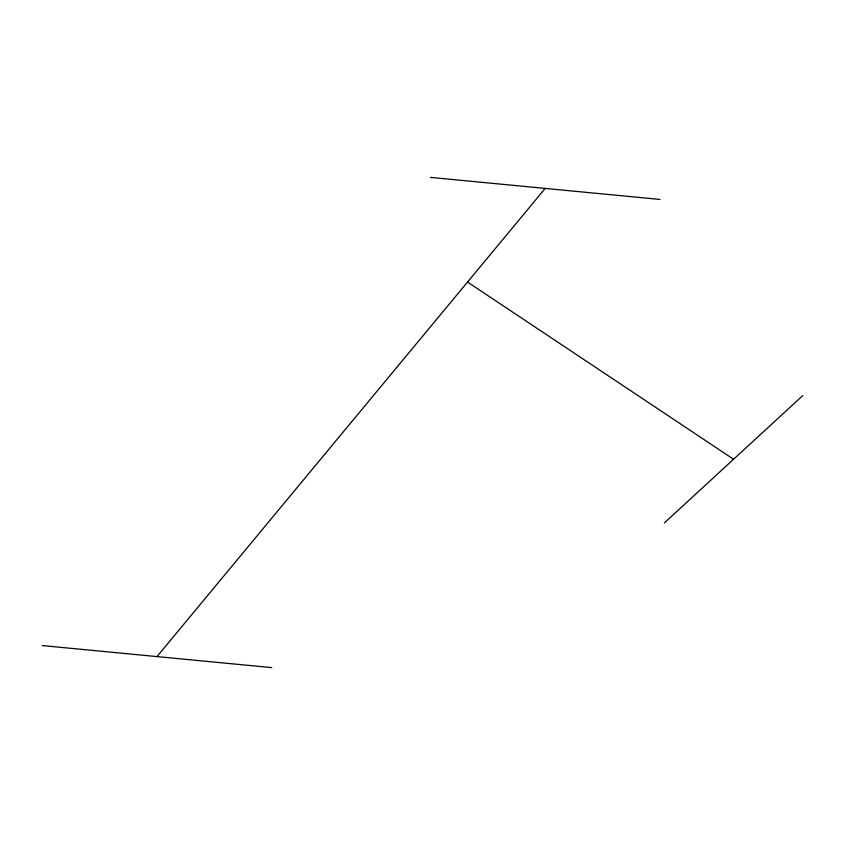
<?xml version="1.0" encoding="UTF-8"?>
<svg xmlns="http://www.w3.org/2000/svg" width="845" height="845" viewBox="0 0 845 845"><rect width="100%" height="100%" fill="white"/><g stroke="black" fill="none" stroke-linecap="round" stroke-linejoin="round"><path stroke-width="1.27" d="M156.99 656.586L545.173 188.414M664.381 522.907L802.75 395.608M430.432 177.387L659.913 199.431M42.25 645.569L271.741 667.613M467.538 282.04L733.566 459.257"/></g></svg>
